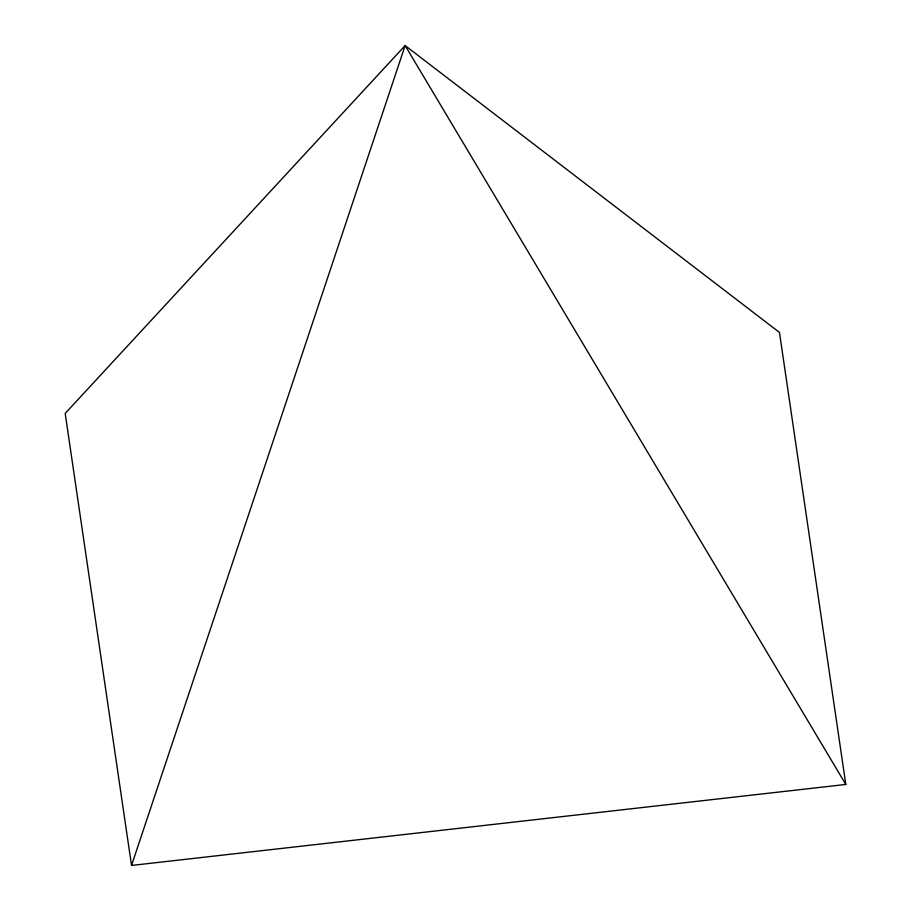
<?xml version="1.0" encoding="UTF-8"?>
<svg xmlns="http://www.w3.org/2000/svg" width="911" height="911" viewBox="0 0 911 911"><rect width="100%" height="100%" fill="white"/><g stroke="black" fill="none" stroke-linecap="round" stroke-linejoin="round"><path stroke-width="1.37" d="M131.537 865.45L405.133 45.55L779.463 332.435L845.807 784.451L131.537 865.45L65.193 413.435L405.133 45.55L845.807 784.451"/></g></svg>
